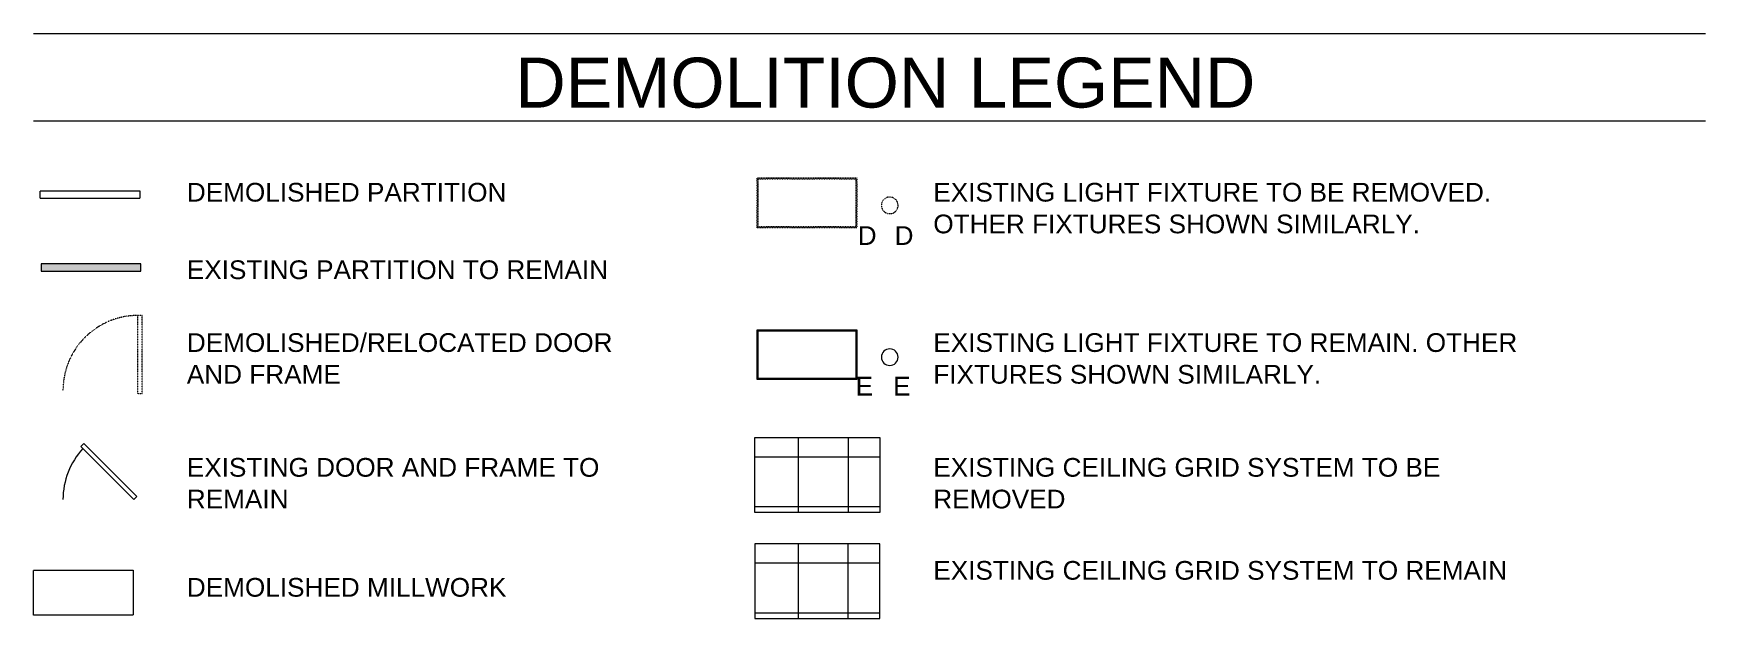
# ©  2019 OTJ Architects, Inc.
# Model space of a CAD drawing. Header units: inches. Extents: x 624 to 2155, y -334 to 1857.
# Drawn here: x 624 to 1428, y -334 to -52 of the extents above; entities that cross this region are included whole.
import ezdxf

# ---------------------------------------------------------------- set-up
doc = ezdxf.new("R2010")
doc.units = ezdxf.units.IN
doc.header["$MEASUREMENT"] = 0
doc.linetypes.add('Dash 1_16_', pattern=[0.125, 0.0625, -0.0625])
doc.linetypes.add('Demolished 3_16_', pattern=[0.28125, 0.1875, -0.09375])
for name, color, linetype, lineweight in [('A-DETL', 90, 'Continuous', 9), ('A-DETL-DEMO', 6, 'Demolished 3_16_', 9), ('A-DETL-GENF', 92, 'Continuous', 9), ('A-DETL-MBND', 5, 'Continuous', 9), ('A-DETL-THIN', 151, 'Continuous', 9), ('G-ANNO-TEXT', 231, 'Continuous', 9)]:
    doc.layers.add(name, color=color, linetype=linetype, lineweight=lineweight)
doc.styles.add('Swis721 Lt BT', font='swissl.ttf', dxfattribs={"height": 9})
doc.styles.add('Swis721 Lt BT_1', font='swissl.ttf', dxfattribs={"height": 24})

msp = doc.modelspace()

# ---------------------------------------------------------------- hatches: boundary and pattern name
at = {"layer": 'A-DETL-GENF'}
msp.add_hatch(color=7, dxfattribs=at).paths.add_polyline_path([(676.04, -166.64), (676.04, -163.14), (628.04, -163.14), (628.04, -166.64)], flags=0)
h = msp.add_hatch(dxfattribs=at)
h.set_pattern_fill('FP_1', style=0, pattern_type=2)
h.set_pattern_definition([(0, (-327.99, -354.86), (0, 24), []), (90, (-327.99, -354.86), (-48, 3e-15), [])])
h.paths.add_polyline_path([(1031.25, -333.67), (1031.25, -297.67), (971.25, -297.67), (971.25, -333.67)], flags=0)

# ---------------------------------------------------------------- linework, layer by layer
at = {"layer": 'A-DETL'}
for p, q in [((624.34, -52.32), (1428.34, -52.32)), ((624.34, -94.32), (1428.34, -94.32)), ((992.01, -297.67), (992.01, -333.67))]:
    msp.add_line(p, q, dxfattribs=at)
at = {"layer": 'A-DETL', "linetype": 'Dash 1_16_'}
for p, q in [((972.25, -121.79), (1020.25, -121.79)), ((972.25, -145.79), (972.25, -121.79)), ((972.75, -122.29), (1019.75, -122.29)), ((972.75, -145.29), (972.75, -122.29)), ((1019.75, -122.29), (1019.75, -145.29)), ((1020.25, -121.79), (1020.25, -145.79)), ((1020.25, -145.79), (972.25, -145.79)), ((1019.75, -145.29), (972.75, -145.29)), ((674.57, -225.63), (674.57, -187.92)), ((676.57, -187.92), (674.57, -187.92)), ((676.57, -225.63), (676.57, -187.92)), ((676.57, -225.63), (674.57, -225.63))]:
    msp.add_line(p, q, dxfattribs=at)
for centre, radius, start, end in [((1036.07, -134.98), 4, 0, 180), ((1036.07, -134.98), 4, 180, 360), ((674.61, -223.99), 36.07, 90.06342, 180)]:
    msp.add_arc(centre, radius, start, end, dxfattribs=at)
at = {"layer": 'A-DETL-DEMO'}
for p, q in [((627.55, -131.46), (627.55, -127.96)), ((627.55, -127.96), (675.55, -127.96)), ((675.55, -127.96), (675.55, -131.46)), ((627.55, -131.46), (675.55, -131.46)), ((992.01, -246.67), (992.01, -282.67)), ((1016.01, -246.67), (1016.01, -282.67)), ((971.25, -255.86), (1031.25, -255.86)), ((971.25, -279.86), (1031.25, -279.86)), ((624.34, -310.46), (672.34, -310.46)), ((624.34, -331.96), (624.34, -310.46)), ((672.34, -310.46), (672.34, -331.96)), ((672.34, -331.96), (624.34, -331.96))]:
    msp.add_line(p, q, dxfattribs=at)
at = {"layer": 'A-DETL-MBND'}
for p, q in [((972.25, -194.79), (1020.25, -194.79)), ((972.25, -218.79), (972.25, -194.79)), ((972.75, -195.29), (1019.75, -195.29)), ((972.75, -218.29), (972.75, -195.29)), ((1019.75, -195.29), (1019.75, -218.29)), ((1020.25, -194.79), (1020.25, -218.79)), ((1020.25, -218.79), (972.25, -218.79)), ((1019.75, -218.29), (972.75, -218.29))]:
    msp.add_line(p, q, dxfattribs=at)
for start, end in [(0, 180), (180, 0)]:
    msp.add_arc((1036.07, -207.98), 4, start, end, dxfattribs=at)
at = {"layer": 'A-DETL-THIN'}
for p, q in [((676.04, -163.14), (628.04, -163.14)), ((628.04, -163.14), (628.04, -166.64)), ((628.04, -166.64), (676.04, -166.64)), ((676.04, -166.64), (676.04, -163.14)), ((971.25, -246.67), (1031.25, -246.67)), ((971.25, -282.67), (971.25, -246.67)), ((1031.25, -246.67), (1031.25, -282.67)), ((648.56, -249.55), (647.14, -250.96)), ((672.61, -276.43), (647.14, -250.96)), ((674.02, -275.01), (648.56, -249.55)), ((674.02, -275.01), (672.61, -276.43)), ((1031.25, -282.67), (971.25, -282.67)), ((1031.25, -297.67), (971.25, -297.67)), ((971.25, -297.67), (971.25, -333.67)), ((1031.25, -333.67), (1031.25, -297.67)), ((971.25, -333.67), (1031.25, -333.67))]:
    msp.add_line(p, q, dxfattribs=at)
msp.add_arc((674.61, -276.43), 36.07, 137.24721, 180, dxfattribs=at)

# ---------------------------------------------------------------- texts
at = {"layer": 'G-ANNO-TEXT', "color": 7, "attachment_point": 1}
for s, insert, char_height, width, style in [('DEMOLITION LEGEND', (856.08, -63.96), 24, 402.99, 'Swis721 Lt BT_1'), ('DEMOLISHED PARTITION ', (698.09, -124.17), 9, 180.891, 'Swis721 Lt BT'), ('EXISTING LIGHT FIXTURE TO BE REMOVED. ', (1057.01, -124.17), 9, 310.272, 'Swis721 Lt BT'), ('OTHER FIXTURES SHOWN SIMILARLY.', (1057.01, -139.42), 9, 266.943, 'Swis721 Lt BT'), ('D', (1020.66, -145), 9, 10.908, 'Swis721 Lt BT'), ('D', (1038.41, -145), 9, 10.908, 'Swis721 Lt BT'), ('EXISTING PARTITION TO REMAIN', (698.09, -161.44), 9, 229.674, 'Swis721 Lt BT'), ('DEMOLISHED/RELOCATED DOOR ', (698.09, -196.46), 9, 242.703, 'Swis721 Lt BT'), ('EXISTING LIGHT FIXTURE TO REMAIN. OTHER ', (1057.01, -196.46), 9, 324.21, 'Swis721 Lt BT'), ('AND FRAME', (698.09, -211.71), 9, 85.749, 'Swis721 Lt BT'), ('FIXTURES SHOWN SIMILARLY.', (1057.01, -211.71), 9, 212.403, 'Swis721 Lt BT'), ('E', (1019.66, -217.42), 9, 9.393, 'Swis721 Lt BT'), ('E', (1037.66, -217.42), 9, 9.393, 'Swis721 Lt BT'), ('EXISTING DOOR AND FRAME TO ', (698.09, -256.46), 9, 233.007, 'Swis721 Lt BT'), ('EXISTING CEILING GRID SYSTEM TO BE ', (1057.01, -256.46), 9, 282.396, 'Swis721 Lt BT'), ('REMAIN', (698.09, -271.71), 9, 56.055, 'Swis721 Lt BT'), ('REMOVED', (1057.01, -271.71), 9, 73.023, 'Swis721 Lt BT'), ('EXISTING CEILING GRID SYSTEM TO REMAIN', (1057.01, -305.99), 9, 314.817, 'Swis721 Lt BT'), ('DEMOLISHED MILLWORK', (698.09, -314.15), 9, 179.376, 'Swis721 Lt BT')]:
    msp.add_mtext(s, dxfattribs=dict(at, insert=insert, char_height=char_height, width=width, style=style))

doc.saveas('drawing.dxf')
